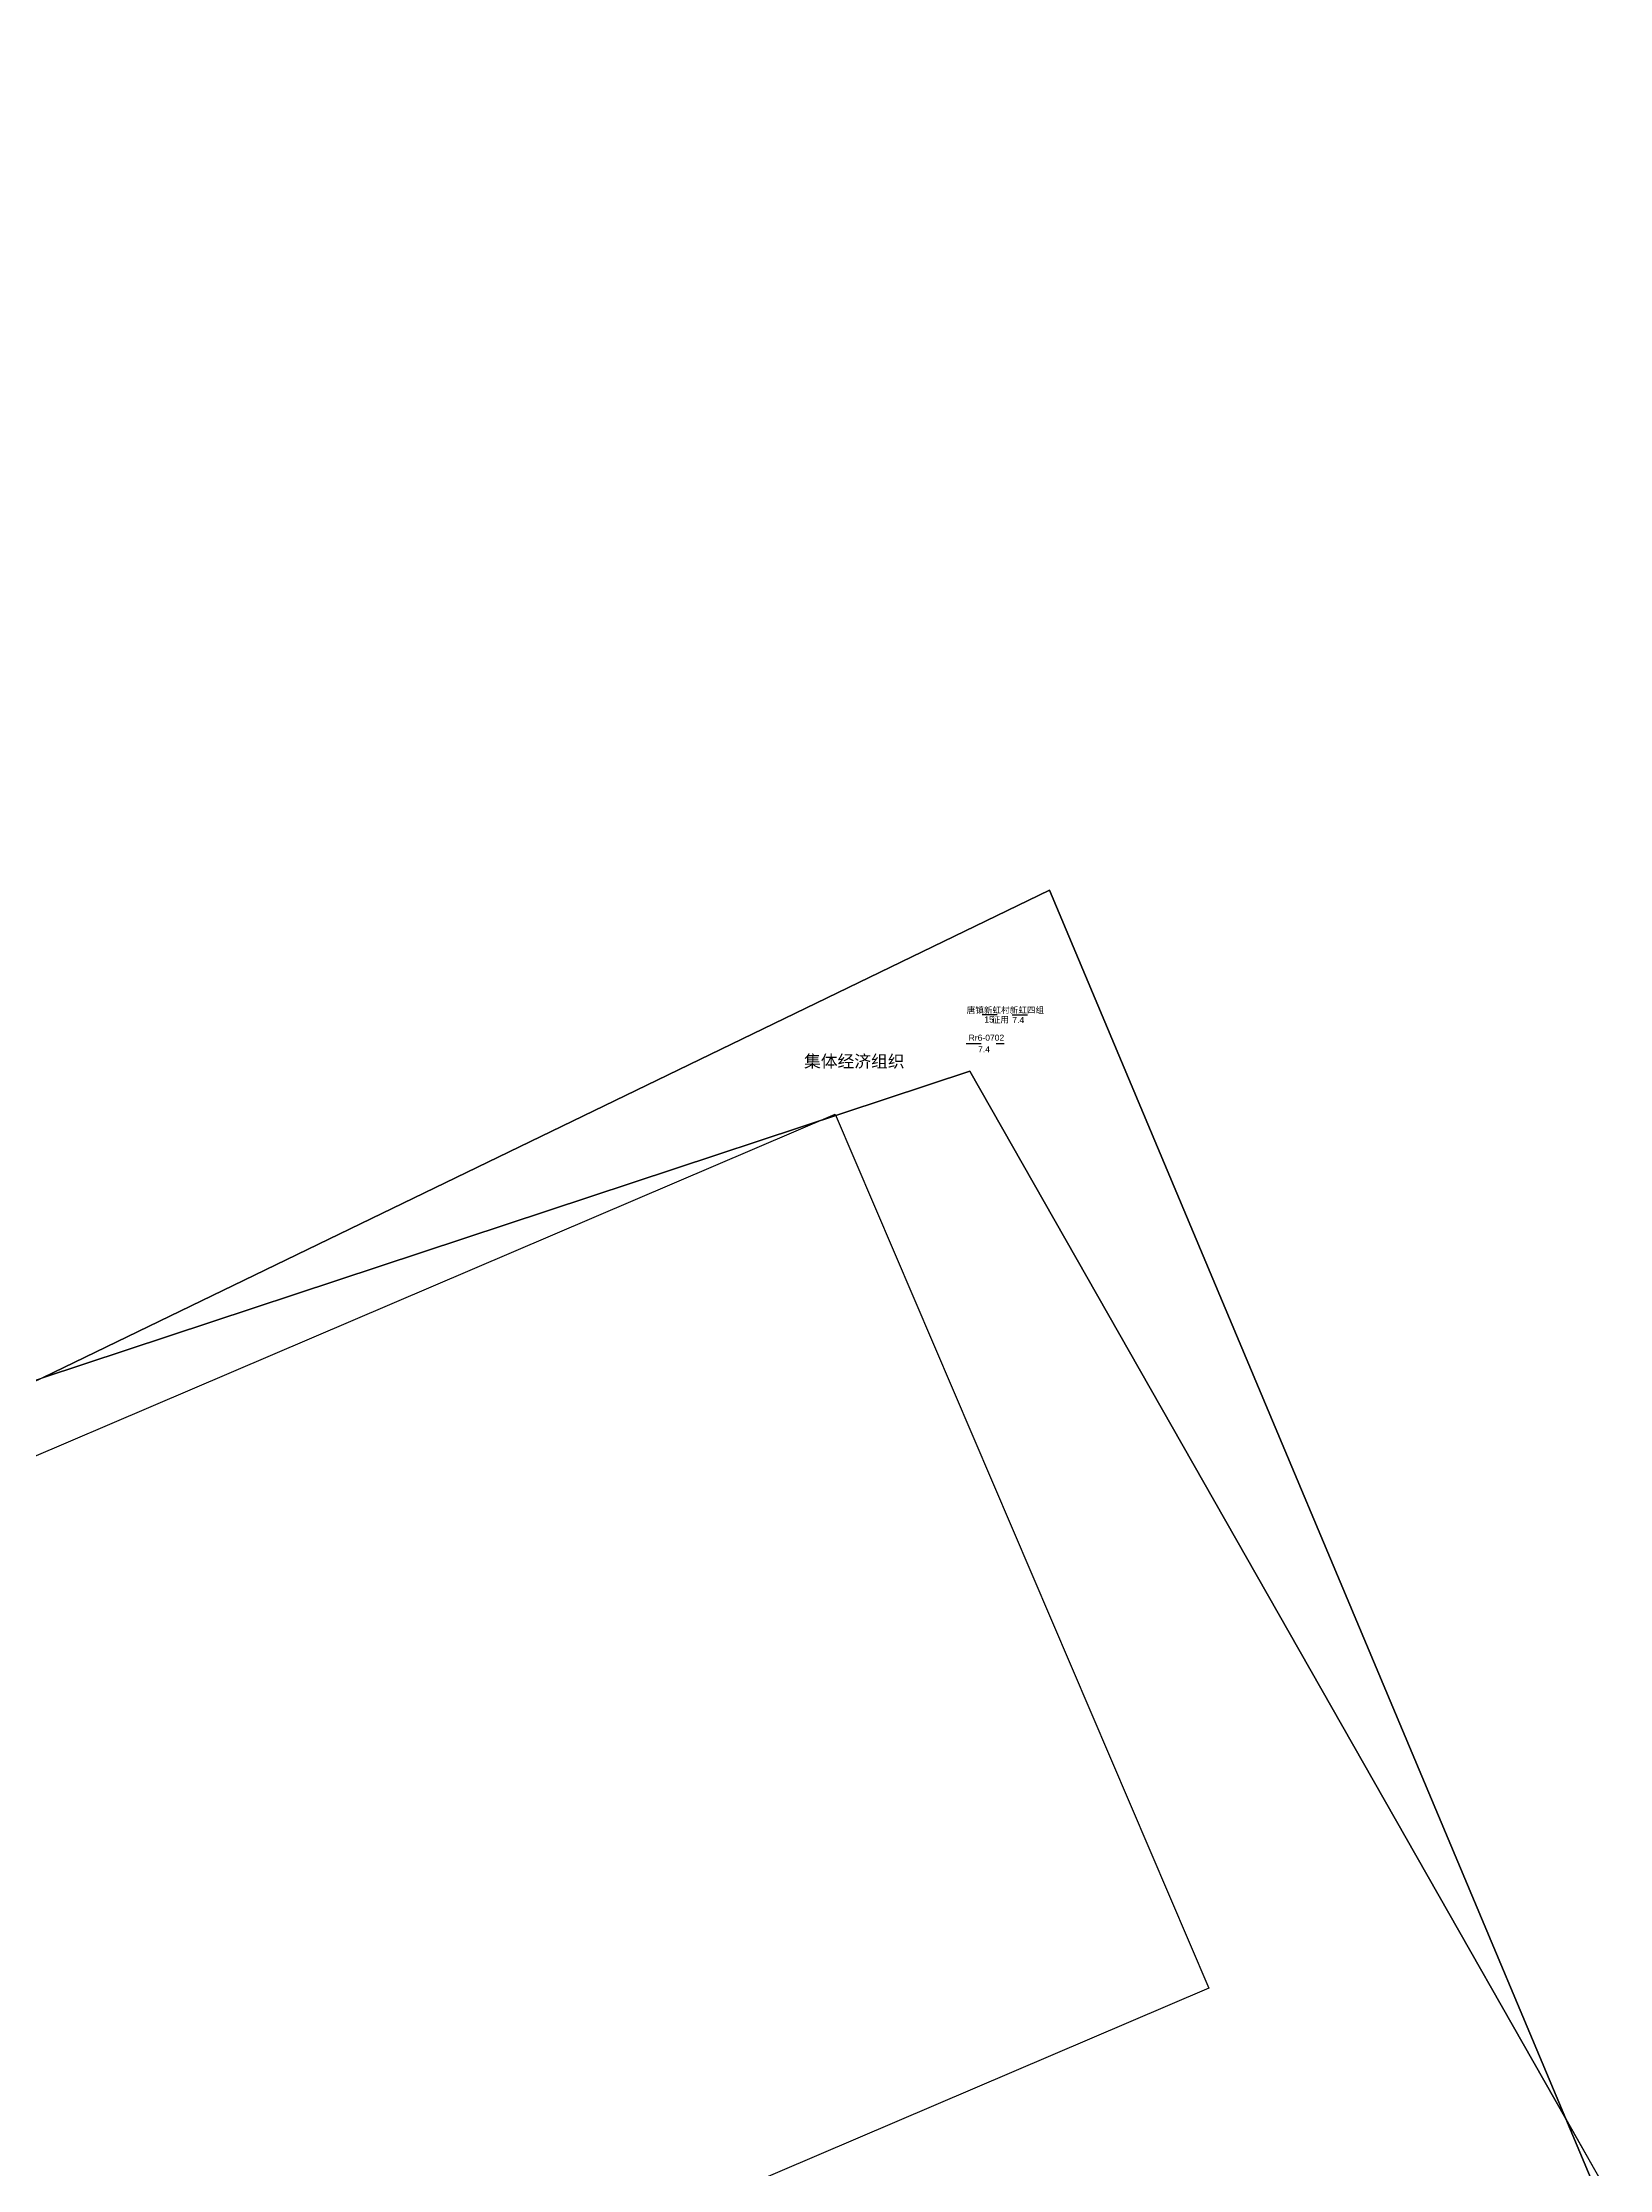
# Model space of a CAD drawing. Header units: metres. Extents: x 15788 to 16056, y 1027 to 1229.
# Drawn here: x 16033.32 to 16043.71, y 1043.52 to 1057.62 of the extents above; entities that cross this region are included whole.
import ezdxf
from ezdxf.enums import TextEntityAlignment as Align

# ---------------------------------------------------------------- set-up
doc = ezdxf.new("R2010")
doc.units = ezdxf.units.M
doc.linetypes.add('XX82', pattern=[5, 4, -1])
for name, color, linetype in [('kc_dw', 2, 'Continuous'), ('kc_jt', 181, 'Continuous'), ('kc_swl_fw', 42, 'Continuous'), ('kc_swl_xz', 140, 'Continuous')]:
    doc.layers.add(name, color=color, linetype=linetype)
doc.styles.add('st_h', font='txt.shx', dxfattribs={"bigfont": 'hztxt.shx'})
doc.styles.get("Standard").update_dxf_attribs({"font": 'arial.ttf'})

# ---------------------------------------------------------------- blocks, each defined once
blk = doc.blocks.new('emap_dw')
at = {"linetype": 'XX82'}
blk.add_line((-18.5, -0.2), (6.2, -0.3), dxfattribs=at)
at = {"flags": 1}
for tag, p in [('街道号', (13.8, 22.6)), ('原宗地号', (16.9, 15.5)), ('勘测序号', (32.6, -2.5)), ('权属', (33.7, -10.8))]:
    blk.add_attdef(tag, p, '', height=3, dxfattribs=at)
at = {"linetype": 'XX82', "flags": 1}
for tag, p in [('所有权人', (20.8, 10)), ('地块名称', (24.9, 4.3)), ('所有权宗地号', (23.7, -14)), ('地块号', (24.5, -18.8))]:
    blk.add_attdef(tag, p, '', height=3, dxfattribs=at)
blk.add_attdef('单位名', text='', height=3).set_placement((-7.1, 0.5), align=Align.CENTER)
for tag, p in [('单位序号', (-17.4, -4.1)), ('用地类型', (-13.8, -4.2)), ('面积', (-3.7, -4.3))]:
    blk.add_attdef(tag, p, '', height=3)
blk = doc.blocks.new('emap_yt')
at = {"linetype": 'XX82'}
blk.add_line((-8.9, -2.3), (9.8, -2.3), dxfattribs=at)
at = {"style": 'st_h', "flags": 1}
for tag, p in [('用地类型', (10.4, 14.5)), ('单位序号', (10.4, 9)), ('规划序号', (11.7, 4.6)), ('规划用途', (13.2, -0.6)), ('勘测类型', (32.5, 3.8)), ('单位名', (33.4, -1.9)), ('勘测序号', (12.5, -10.5)), ('原宗地号', (12.7, -5.7)), ('新宗地号', (31, -14.8)), ('权属', (34.1, -8.1))]:
    blk.add_attdef(tag, p, '', height=4.38, dxfattribs=at)
blk.add_attdef('原来用途', text='', height=3).set_placement((1.1, -0.9), align=Align.CENTER)
blk.add_attdef('面积', (-3, -6.6), '', height=3)
at = {"linetype": 'XX82', "style": 'st_h', "flags": 1}
blk.add_attdef('街道号', (12.8, -14.6), '', height=4.38, dxfattribs=at)
at = {"linetype": 'XX82', "flags": 1}
for tag, p in [('所有权人', (14.1, -19.6)), ('地块名称', (14.6, -23.6)), ('所有权宗地号', (20, -28.7)), ('地块号', (20.4, -33.6))]:
    blk.add_attdef(tag, p, '', height=2.5, dxfattribs=at)

msp = doc.modelspace()

# ---------------------------------------------------------------- linework, layer by layer
at = {"layer": 'kc_dw', "flags": 128}
msp.add_lwpolyline([(15898.787, 1138.426), (15932.523, 1089.437), (15933.82, 1089.03), (15939.8, 1078.87), (15975.054, 1027.5), (15980.904, 1027.5), (16023.09, 1045.38), (16033.324, 1048.766), (16040, 1052), (16043.421, 1043.853), (16052.721, 1027.5), (16054.5, 1027.5), (16054.5, 1057.848), (16033, 1103.6), (16035.432, 1104.497), (16034.97, 1105.58), (16053, 1114.12), (16054.5, 1114.803), (16054.5, 1118.795)], dxfattribs=at)
for points in [[(16040, 1052), (16033.324, 1048.766), (16039.47, 1050.8), (16043.421, 1043.853)], [(16043.421, 1043.853), (16039.47, 1050.8), (16033.324, 1048.766), (15989.419, 1027.5), (16050.287, 1027.5)], [(16043.421, 1043.853), (16050.287, 1027.5), (16052.721, 1027.5)]]:
    msp.add_lwpolyline(points, close=True, dxfattribs=at)
at = {"layer": 'kc_jt', "flags": 128}
msp.add_lwpolyline([(15898.787, 1138.426), (15932.523, 1089.437), (15933.82, 1089.03), (15939.8, 1078.87), (15975.054, 1027.5), (15980.904, 1027.5), (16023.09, 1045.38), (16033.324, 1048.766), (16040, 1052), (16043.421, 1043.853), (16052.721, 1027.5), (16054.5, 1027.5), (16054.5, 1057.848), (16033, 1103.6), (16035.432, 1104.497), (16034.97, 1105.58), (16053, 1114.12), (16054.5, 1114.803), (16054.5, 1118.795)], dxfattribs=at)
for points in [[(16040, 1052), (16033.324, 1048.766), (16039.47, 1050.8), (16043.421, 1043.853)], [(16043.421, 1043.853), (16039.47, 1050.8), (16033.324, 1048.766), (16011.123, 1038.013), (16015.63, 1027.5), (16050.287, 1027.5)], [(16043.421, 1043.853), (16050.287, 1027.5), (16052.721, 1027.5)]]:
    msp.add_lwpolyline(points, close=True, dxfattribs=at)
at = {"layer": 'kc_swl_fw'}
msp.add_lwpolyline([(16041.055, 1044.719), (16013.024, 1032.74), (16010.548, 1038.534), (16038.579, 1050.513)], close=True, dxfattribs=at)
at = {"layer": 'kc_swl_xz', "flags": 128}
for points in [[(16040, 1052), (16033.324, 1048.766), (16039.47, 1050.8), (16043.421, 1043.853)], [(16043.421, 1043.853), (16039.47, 1050.8), (16033.324, 1048.766), (15989.419, 1027.5), (16050.287, 1027.5)]]:
    msp.add_lwpolyline(points, close=True, dxfattribs=at)

# ---------------------------------------------------------------- block references
at = {"layer": 'kc_dw', "xscale": 0.01356578096616, "yscale": 0.01356578096616, "zscale": 0.01356578096616}
msp.add_blockref('emap_dw', (16039.803, 1051.177), dxfattribs=at).add_auto_attribs({'单位名': '唐镇新虹村新虹四组', '单位序号': '15', '用地类型': '征用', '面积': '7.4'})
at = {"layer": 'kc_jt', "xscale": 0.01347255608099, "yscale": 0.01347255608099, "zscale": 0.01347255608099}
msp.add_blockref('emap_yt', (16039.566, 1051.013), dxfattribs=at).add_auto_attribs({'面积': '7.4', '原来用途': 'Rr6-0702'})

# ---------------------------------------------------------------- texts
at = {"layer": 'kc_swl_xz'}
msp.add_text('集体经济组织', height=0.0814, dxfattribs=at).set_placement((16038.372, 1050.824))

doc.saveas('drawing.dxf')
